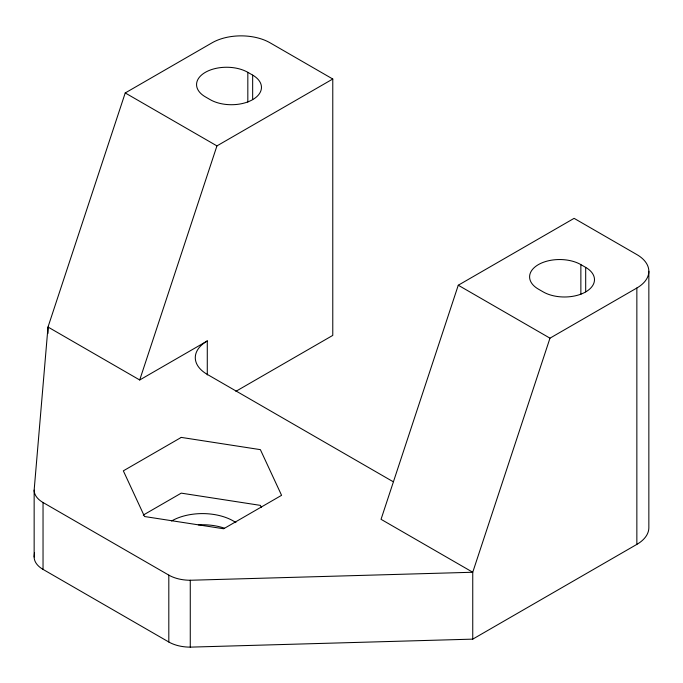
<?xml version="1.0" encoding="UTF-8"?>
<svg xmlns="http://www.w3.org/2000/svg" width="683" height="683" viewBox="0 0 683 683"><rect width="100%" height="100%" fill="white"/><g stroke="black" fill="none" stroke-linecap="round" stroke-linejoin="round"><path stroke-width="1.02" d="M648.85 271.296L648.85 527.669A40.954 23.649 0 0 1 636.855 544.385L472.747 639.134L190.267 647.134A30.351 17.519 0 0 1 168.812 642.003L43.038 569.391A30.351 17.519 0 0 1 34.15 556.995L34.15 490.121L48.006 327.029L125.228 92.948L212.114 42.79A40.954 23.649 0 0 1 270.033 42.79L332.775 79.015L332.775 335.396L235.891 391.325M34.15 556.995L34.509 552.76M48.006 333.398L48.006 327.029L139.708 379.979L216.938 145.897L332.775 79.015M636.855 544.385L636.855 288.013A40.954 23.649 0 0 0 636.855 254.58L574.104 218.347L458.267 285.229L381.046 519.311L472.747 572.252L472.747 639.134M636.855 288.013L549.977 338.17L472.747 572.252L190.267 580.251A30.351 17.519 0 0 1 168.812 575.12L43.038 502.509A30.351 17.519 0 0 1 34.15 490.121M139.708 379.979L207.282 340.962A40.954 23.649 0 0 0 207.282 374.404L390.693 480.294A40.954 23.649 0 0 0 393.323 481.686M143.251 515.084L181.26 493.135L260.377 505.377L261.265 507.281M247.827 72.33L252.659 75.113A30.035 17.34 0 0 1 252.659 99.641A30.035 17.34 0 0 1 210.176 99.641L205.352 96.849A30.035 17.34 0 0 1 205.352 72.33A30.035 17.34 0 0 1 247.827 72.33L247.827 102.117M580.866 264.611L585.69 267.394A30.035 17.34 0 0 1 585.69 291.914A30.035 17.34 0 0 1 543.216 291.914L538.392 289.131A30.035 17.34 0 0 1 538.392 264.611A30.035 17.34 0 0 1 580.866 264.611L580.866 294.39M125.228 92.948L216.938 145.897M458.267 285.229L549.977 338.17M585.69 267.394L585.69 291.863M252.659 75.113L252.659 99.581M207.282 340.962L207.282 374.933M190.267 580.251L190.267 647.134M168.812 575.12L168.812 642.003M43.038 502.509L43.038 569.391M171.57 520.984A43.686 25.22 0 0 1 235.917 522.597M198.318 524.851A43.686 25.22 0 0 1 224.297 528.121M181.26 437.402L123.341 470.843L144.54 516.519L223.657 528.762L281.575 495.32L260.377 449.645L181.26 437.402"/></g></svg>
